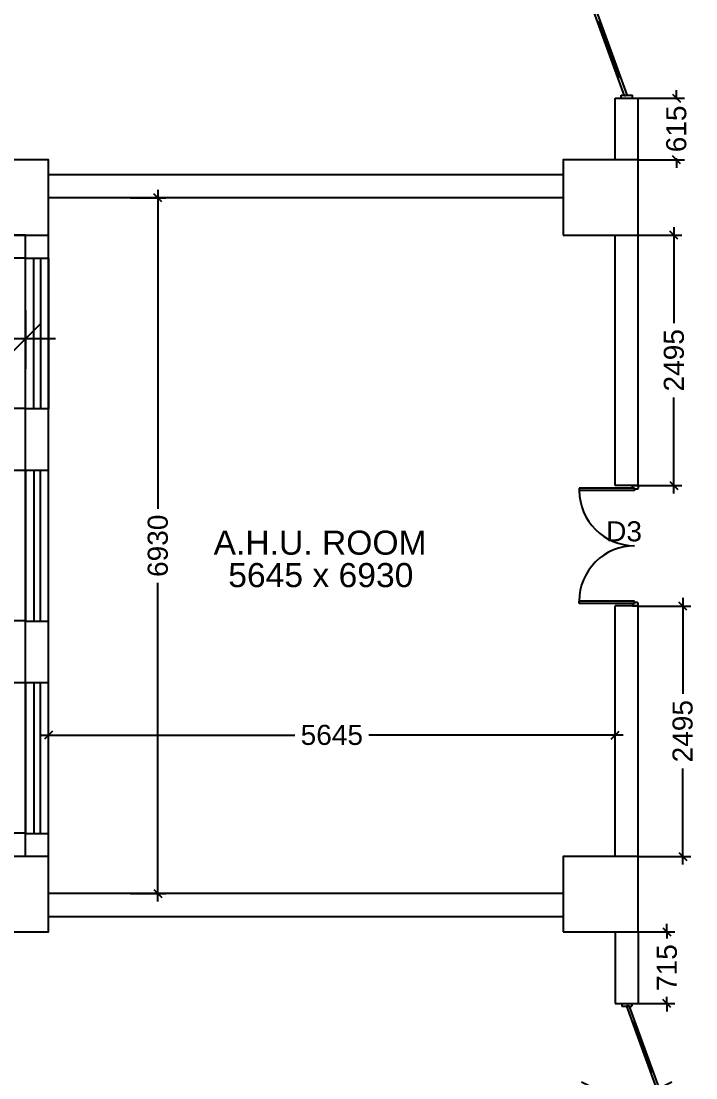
# Model space of a CAD drawing. Extents: x 7897917 to 8423973, y -6487334 to -6173396.
# Drawn here: x 8022522 to 8029247, y -6360306 to -6349780 of the extents above; entities that cross this region are included whole.
import ezdxf
from ezdxf.enums import TextEntityAlignment as Align

# ---------------------------------------------------------------- set-up
doc = ezdxf.new("R2010")
doc.units = 0
doc.header["$LTSCALE"] = 600
doc.header["$MEASUREMENT"] = 0
doc.header["$PDMODE"] = 35
doc.layers.get('0').update_dxf_attribs({"linetype": 'CONTINUOUS'})
doc.layers.get('Defpoints').update_dxf_attribs({"linetype": 'CONTINUOUS'})
for name, color, linetype in [('DIMEN', 5, 'CONTINUOUS'), ('DOOR', 32, 'CONTINUOUS'), ('Fire Door', 10, 'CONTINUOUS'), ('LA-column', 3, 'CONTINUOUS'), ('Room Dim', 1, 'CONTINUOUS'), ('TEXT', 6, 'CONTINUOUS'), ('Wall', 1, 'CONTINUOUS'), ('Walls', 7, 'CONTINUOUS'), ('WIN', 151, 'CONTINUOUS'), ('Working Dim', 5, 'CONTINUOUS')]:
    doc.layers.add(name, color=color, linetype=linetype)
doc.styles.add('ari', font='arial.ttf')
doc.styles.add('ARIAL', font='arial.ttf')
doc.styles.get("Standard").update_dxf_attribs({"font": 'romans.shx'})
doc.dimstyles.new('int. dim', dxfattribs={"dimtxt": 450, "dimasz": 80, "dimexe": 80, "dimexo": 0, "dimgap": 70, "dimtad": 0, "dimdec": 0, "dimzin": 12, "dimdsep": 46, "dimtxsty": 'ari', "dimblk": 'OBLIQUE', "dimcen": 2, "dimdle": 80, "dimclrd": 256, "dimclre": 256, "dimclrt": 6, "dimadec": 0, "dimazin": 0, "dimtfac": 1, "dimtdec": 0, "dimtix": 1, "dimtmove": 2, "dimatfit": 3, "dimfxl": 1, "dimtolj": 1, "dimtzin": 0, "dimlwd": -1, "dimlwe": -1, "dimarcsym": 0})
doc.dimstyles.new('STANDARD$0', dxfattribs={"dimscale": 0, "dimtxt": 150, "dimasz": 125, "dimexe": 0.75, "dimexo": 1, "dimgap": 25, "dimtad": 1, "dimdec": 0, "dimdsep": 46, "dimtxsty": 'Standard', "dimblk1": 'DOT', "dimblk2": 'DOT', "dimsah": 1, "dimcen": 2.5, "dimclrd": 1, "dimclre": 1, "dimclrt": 3, "dimadec": 0, "dimazin": 0, "dimtfac": 1, "dimtdec": 0, "dimtmove": 0, "dimatfit": 3, "dimldrblk": 'DOT', "dimfxl": 1, "dimtolj": 1, "dimtzin": 0, "dimarcsym": 0})

# ---------------------------------------------------------------- blocks, each defined once
blk = doc.blocks.new('Z$W@#1275')
at = {"layer": 'DOOR'}
for p, q in [((73, 1500), (0, 1500)), ((0, 1500), (0, 1467)), ((0, 1467), (2, 1467)), ((11, 1456), (11, 1458)), ((11, 1456), (47, 1456)), ((47, 1467), (736, 1467)), ((47, 1467), (47, 1439)), ((47, 1456), (47, 1467)), ((47, 1467), (73, 1467)), ((73, 1467), (73, 1500)), ((736, 1467), (736, 1439)), ((47, 1439), (736, 1439)), ((0, 33), (2, 33)), ((0, 0), (0, 33)), ((73, 0), (0, 0)), ((11, 44), (11, 42)), ((11, 44), (47, 44)), ((47, 61), (736, 61)), ((47, 33), (47, 61)), ((47, 44), (47, 33)), ((47, 33), (736, 33)), ((47, 33), (73, 33)), ((73, 33), (73, 0)), ((736, 33), (736, 61))]:
    blk.add_line(p, q, dxfattribs=at)
for centre, start, end in [((11, 1467), 180, 270), ((11, 33), 90, 180)]:
    blk.add_arc(centre, 9.13, start, end, dxfattribs=at)
at = {"layer": 'DOOR', "color": 145}
for centre, start, end in [((47, 1439), 270, 0), ((47, 61), 0, 90)]:
    blk.add_arc(centre, 689, start, end, dxfattribs=at)
blk = doc.blocks.new('_Oblique')
at = {"color": 0, "linetype": 'ByBlock', "lineweight": -2}
blk.add_line((-0.5, -0.5), (0.5, 0.5), dxfattribs=at)
blk = doc.blocks.new('*D255')
at = {"layer": 'Defpoints', "color": 0, "transparency": 16777216}
for p in [(8005348, -6352661, 15), (8022566, -6352661), (8022566, -6352944)]:
    blk.add_point(p, dxfattribs=at)
at = {"layer": 'DIMEN', "color": 8, "transparency": 16777216}
for p, q in [((8005348, -6352661), (8005348, -6353244)), ((8022566, -6352661), (8022566, -6353244)), ((8005048, -6352944), (8012852, -6352944)), ((8022866, -6352944), (8015063, -6352944))]:
    blk.add_line(p, q, dxfattribs=at)
at = {"layer": 'DIMEN', "color": 8, "transparency": 16777216, "xscale": 300, "yscale": 300, "zscale": 300, "rotation": 180}
blk.add_blockref('_Oblique', (8005348, -6352944), dxfattribs=at)
at = {"layer": 'DIMEN', "color": 8, "transparency": 16777216, "xscale": 300, "yscale": 300, "zscale": 300}
blk.add_blockref('_Oblique', (8022566, -6352944), dxfattribs=at)
at = {"layer": 'DIMEN', "color": 7, "transparency": 16777216, "insert": (8013957, -6352944), "char_height": 500, "attachment_point": 5, "style": 'ari'}
blk.add_mtext('\\A1;17.22m', dxfattribs=at)
blk = doc.blocks.new('*D621')
at = {"layer": 'Defpoints', "color": 0, "transparency": 16777216}
for p in [(8028442, -6356891), (8022796, -6357315, 5), (8028442, -6357315, 15)]:
    blk.add_point(p, dxfattribs=at)
at = {"layer": 'Working Dim', "transparency": 16777216}
for p, q in [((8022716, -6356891), (8025250, -6356891)), ((8022796, -6357315), (8022796, -6356811)), ((8028522, -6356891), (8025989, -6356891)), ((8028442, -6357315), (8028442, -6356811))]:
    blk.add_line(p, q, dxfattribs=at)
at = {"layer": 'Working Dim', "transparency": 16777216, "xscale": 80, "yscale": 80, "zscale": 80, "rotation": 180}
blk.add_blockref('_Oblique', (8022796, -6356891), dxfattribs=at)
at = {"layer": 'Working Dim', "transparency": 16777216, "xscale": 80, "yscale": 80, "zscale": 80}
blk.add_blockref('_Oblique', (8028442, -6356891), dxfattribs=at)
at = {"layer": 'Working Dim', "color": 6, "transparency": 16777216, "insert": (8025619, -6356891), "char_height": 200, "attachment_point": 5, "style": 'ari'}
blk.add_mtext('\\A1;5645', dxfattribs=at)
blk = doc.blocks.new('*D622')
at = {"layer": 'Defpoints', "color": 0, "transparency": 16777216}
for p in [(8023612, -6351541, 15), (8023885, -6351541), (8023612, -6358471, 5)]:
    blk.add_point(p, dxfattribs=at)
at = {"layer": 'Working Dim', "transparency": 16777216}
for p, q in [((8023885, -6351461), (8023885, -6354637)), ((8023612, -6351541), (8023965, -6351541)), ((8023885, -6358551), (8023885, -6355374)), ((8023612, -6358471), (8023965, -6358471))]:
    blk.add_line(p, q, dxfattribs=at)
at = {"layer": 'Working Dim', "transparency": 16777216, "xscale": 80, "yscale": 80, "zscale": 80}
for p, rotation in [((8023885, -6351541), 90), ((8023885, -6358471), 270)]:
    blk.add_blockref('_Oblique', p, dxfattribs=dict(at, rotation=rotation))
at = {"layer": 'Working Dim', "color": 6, "transparency": 16777216, "insert": (8023885, -6355006), "char_height": 200, "attachment_point": 5, "rotation": 90, "style": 'ari'}
blk.add_mtext('\\A1;6930', dxfattribs=at)
blk = doc.blocks.new('*D635')
at = {"layer": 'Defpoints', "color": 0, "transparency": 16777216}
for p in [(8028674, -6358851, 15), (8028959, -6358851), (8028674, -6359566, 15)]:
    blk.add_point(p, dxfattribs=at)
at = {"layer": 'Working Dim', "transparency": 16777216}
for p, q in [((8028959, -6358851), (8028959, -6358771)), ((8028674, -6358851), (8029039, -6358851)), ((8028959, -6358851), (8028959, -6358917)), ((8028959, -6359566), (8028959, -6359499)), ((8028674, -6359566), (8029039, -6359566)), ((8028959, -6359566), (8028959, -6359646))]:
    blk.add_line(p, q, dxfattribs=at)
at = {"layer": 'Working Dim', "transparency": 16777216, "xscale": 80, "yscale": 80, "zscale": 80}
for p, rotation in [((8028959, -6358851), 270), ((8028959, -6359566), 90)]:
    blk.add_blockref('_Oblique', p, dxfattribs=dict(at, rotation=rotation))
at = {"layer": 'Working Dim', "color": 6, "transparency": 16777216, "insert": (8028959, -6359208), "char_height": 200, "attachment_point": 5, "rotation": 90, "style": 'ari'}
blk.add_mtext('\\A1;715', dxfattribs=at)
blk = doc.blocks.new('*D636')
at = {"layer": 'Defpoints', "color": 0, "transparency": 16777216}
for p in [(8028674, -6355606, 15), (8029116, -6355606), (8028674, -6358101, 15)]:
    blk.add_point(p, dxfattribs=at)
at = {"layer": 'Working Dim', "transparency": 16777216}
for p, q in [((8029116, -6355526), (8029116, -6356482)), ((8028674, -6355606), (8029196, -6355606)), ((8029116, -6358181), (8029116, -6357224)), ((8028674, -6358101), (8029196, -6358101))]:
    blk.add_line(p, q, dxfattribs=at)
at = {"layer": 'Working Dim', "transparency": 16777216, "xscale": 80, "yscale": 80, "zscale": 80}
for p, rotation in [((8029116, -6355606), 90), ((8029116, -6358101), 270)]:
    blk.add_blockref('_Oblique', p, dxfattribs=dict(at, rotation=rotation))
at = {"layer": 'Working Dim', "color": 6, "transparency": 16777216, "insert": (8029116, -6356853), "char_height": 200, "attachment_point": 5, "rotation": 90, "style": 'ari'}
blk.add_mtext('\\A1;2495', dxfattribs=at)
blk = doc.blocks.new('*D637')
at = {"layer": 'Defpoints', "color": 0, "transparency": 16777216}
for p in [(8028674, -6351911, 15), (8029029, -6351911), (8028674, -6354406, 15)]:
    blk.add_point(p, dxfattribs=at)
at = {"layer": 'Working Dim', "transparency": 16777216}
for p, q in [((8029029, -6351831), (8029029, -6352787)), ((8028674, -6351911), (8029109, -6351911)), ((8029029, -6354486), (8029029, -6353529)), ((8028674, -6354406), (8029109, -6354406))]:
    blk.add_line(p, q, dxfattribs=at)
at = {"layer": 'Working Dim', "transparency": 16777216, "xscale": 80, "yscale": 80, "zscale": 80}
for p, rotation in [((8029029, -6351911), 90), ((8029029, -6354406), 270)]:
    blk.add_blockref('_Oblique', p, dxfattribs=dict(at, rotation=rotation))
at = {"layer": 'Working Dim', "color": 6, "transparency": 16777216, "insert": (8029029, -6353158), "char_height": 200, "attachment_point": 5, "rotation": 90, "style": 'ari'}
blk.add_mtext('\\A1;2495', dxfattribs=at)
blk = doc.blocks.new('*D1251')
at = {"layer": 'Defpoints', "color": 0, "transparency": 16777216}
for p in [(8022566, -6351911, 1), (8021860, -6352140), (8022566, -6352140)]:
    blk.add_point(p, dxfattribs=at)
at = {"layer": 'Working Dim', "transparency": 16777216}
for p, q in [((8021860, -6351911), (8021860, -6351831)), ((8022566, -6351911), (8021780, -6351911)), ((8021860, -6351911), (8021860, -6352140)), ((8022566, -6352140), (8021780, -6352140)), ((8021860, -6352140), (8021860, -6352220))]:
    blk.add_line(p, q, dxfattribs=at)
at = {"layer": 'Working Dim', "transparency": 16777216, "xscale": 80, "yscale": 80, "zscale": 80}
for p, rotation in [((8021860, -6351911), 270), ((8021860, -6352140), 90)]:
    blk.add_blockref('_Oblique', p, dxfattribs=dict(at, rotation=rotation))
at = {"layer": 'Working Dim', "color": 6, "transparency": 16777216, "insert": (8021860, -6352026), "char_height": 200, "attachment_point": 5, "rotation": 90, "style": 'ari'}
blk.add_mtext('\\A1;230', dxfattribs=at)
blk = doc.blocks.new('*D1252')
at = {"layer": 'Defpoints', "color": 0, "transparency": 16777216}
for p in [(8022566, -6353640), (8022071, -6354255), (8022566, -6354255)]:
    blk.add_point(p, dxfattribs=at)
at = {"layer": 'Working Dim', "transparency": 16777216}
for p, q in [((8022071, -6353640), (8022071, -6353560)), ((8022566, -6353640), (8021991, -6353640)), ((8022071, -6353640), (8022071, -6353656)), ((8022566, -6354255), (8021991, -6354255)), ((8022071, -6354255), (8022071, -6354240)), ((8022071, -6354255), (8022071, -6354335))]:
    blk.add_line(p, q, dxfattribs=at)
at = {"layer": 'Working Dim', "transparency": 16777216, "xscale": 80, "yscale": 80, "zscale": 80}
for p, rotation in [((8022071, -6353640), 270), ((8022071, -6354255), 90)]:
    blk.add_blockref('_Oblique', p, dxfattribs=dict(at, rotation=rotation))
at = {"layer": 'Working Dim', "color": 6, "transparency": 16777216, "insert": (8022071, -6353948), "char_height": 200, "attachment_point": 5, "rotation": 90, "style": 'ari'}
blk.add_mtext('\\A1;615', dxfattribs=at)
blk = doc.blocks.new('*D1253')
at = {"layer": 'Defpoints', "color": 0, "transparency": 16777216}
for p in [(8022566, -6355755), (8022218, -6356370), (8022566, -6356370)]:
    blk.add_point(p, dxfattribs=at)
at = {"layer": 'Working Dim', "transparency": 16777216}
for p, q in [((8022218, -6355755), (8022218, -6355675)), ((8022566, -6355755), (8022138, -6355755)), ((8022218, -6355755), (8022218, -6355771)), ((8022566, -6356370), (8022138, -6356370)), ((8022218, -6356370), (8022218, -6356355)), ((8022218, -6356370), (8022218, -6356450))]:
    blk.add_line(p, q, dxfattribs=at)
at = {"layer": 'Working Dim', "transparency": 16777216, "xscale": 80, "yscale": 80, "zscale": 80}
for p, rotation in [((8022218, -6355755), 270), ((8022218, -6356370), 90)]:
    blk.add_blockref('_Oblique', p, dxfattribs=dict(at, rotation=rotation))
at = {"layer": 'Working Dim', "color": 6, "transparency": 16777216, "insert": (8022218, -6356063), "char_height": 200, "attachment_point": 5, "rotation": 90, "style": 'ari'}
blk.add_mtext('\\A1;615', dxfattribs=at)
blk = doc.blocks.new('*D1254')
at = {"layer": 'Defpoints', "color": 0, "transparency": 16777216}
for p in [(8022214, -6357870), (8022566, -6357870), (8022566, -6358101)]:
    blk.add_point(p, dxfattribs=at)
at = {"layer": 'Working Dim', "transparency": 16777216}
for p, q in [((8022214, -6357870), (8022214, -6357790)), ((8022566, -6357870), (8022134, -6357870)), ((8022214, -6358101), (8022214, -6357870)), ((8022566, -6358101), (8022134, -6358101)), ((8022214, -6358101), (8022214, -6358181))]:
    blk.add_line(p, q, dxfattribs=at)
at = {"layer": 'Working Dim', "transparency": 16777216, "xscale": 80, "yscale": 80, "zscale": 80}
for p, rotation in [((8022214, -6357870), 270), ((8022214, -6358101), 90)]:
    blk.add_blockref('_Oblique', p, dxfattribs=dict(at, rotation=rotation))
at = {"layer": 'Working Dim', "color": 6, "transparency": 16777216, "insert": (8022214, -6357986), "char_height": 200, "attachment_point": 5, "rotation": 90, "style": 'ari'}
blk.add_mtext('\\A1;230', dxfattribs=at)
blk = doc.blocks.new('Z$W@#5624')
at = {"layer": 'DOOR'}
for p, q in [((19, 470), (840, 769)), ((28, 446), (849, 745)), ((188, 518), (680, 697)), ((676, 709), (685, 685)), ((183, 529), (192, 506)), ((0, 400), (0, 499)), ((0, 499), (25, 499)), ((19, 470), (28, 446)), ((25, 400), (25, 499)), ((1770, 453), (949, 154)), ((1779, 429), (957, 130)), ((1779, 429), (1770, 453)), ((1798, 499), (1773, 499)), ((1773, 400), (1773, 499)), ((1798, 400), (1798, 499)), ((0, 400), (25, 400)), ((1610, 381), (1117, 202)), ((1614, 369), (1606, 393)), ((1798, 400), (1773, 400)), ((1113, 214), (1122, 190))]:
    blk.add_line(p, q, dxfattribs=at)
at = {"layer": 'DOOR', "color": 145}
for centre, start_param, end_param in [((0, 449), 2.617994, 3.665191), ((1798, 449), -0.523599, 0.523599)]:
    blk.add_ellipse(centre, major_axis=(-899, 0), ratio=1, start_param=start_param, end_param=end_param, dxfattribs=at)
blk = doc.blocks.new('A$C15456D16')
at = {"layer": 'Fire Door'}
for p, q in [((969, -4), (56, 329)), ((969, -4), (56, 329)), ((969, -4), (56, 329)), ((979, 23), (65, 355)), ((979, 23), (65, 355)), ((979, 23), (65, 355)), ((248, 289), (238, 262)), ((248, 289), (238, 262)), ((248, 289), (238, 262)), ((791, 76), (243, 276)), ((791, 76), (243, 276)), ((791, 76), (243, 276)), ((-1000, 56), (-972, 56)), ((-1000, -56), (-1000, 56)), ((-1000, 56), (-972, 56)), ((-1000, -56), (-1000, 56)), ((-1000, 56), (-972, 56)), ((-1000, -56), (-1000, 56)), ((-979, -23), (-969, 4)), ((-979, -23), (-969, 4)), ((-979, -23), (-969, 4)), ((-972, -56), (-972, 56)), ((-972, -56), (-972, 56)), ((-972, -56), (-972, 56)), ((-969, 4), (-56, -329)), ((-969, 4), (-56, -329)), ((-969, 4), (-56, -329)), ((796, 89), (786, 63)), ((796, 89), (786, 63)), ((796, 89), (786, 63)), ((979, 23), (969, -4)), ((979, 23), (969, -4)), ((979, 23), (969, -4)), ((1000, 56), (972, 56)), ((972, -56), (972, 56)), ((1000, 56), (972, 56)), ((972, -56), (972, 56)), ((1000, 56), (972, 56)), ((972, -56), (972, 56)), ((1000, -56), (1000, 56)), ((1000, -56), (1000, 56)), ((1000, -56), (1000, 56)), ((-1000, -56), (-972, -56)), ((-1000, -56), (-972, -56)), ((-1000, -56), (-972, -56)), ((-979, -23), (-65, -355)), ((-979, -23), (-65, -355)), ((-979, -23), (-65, -355)), ((-796, -89), (-786, -63)), ((-796, -89), (-786, -63)), ((-796, -89), (-786, -63)), ((-791, -76), (-243, -276)), ((-791, -76), (-243, -276)), ((-791, -76), (-243, -276)), ((1000, -56), (972, -56)), ((1000, -56), (972, -56)), ((1000, -56), (972, -56)), ((-238, -262), (-248, -289)), ((-238, -262), (-248, -289)), ((-238, -262), (-248, -289))]:
    blk.add_line(p, q, dxfattribs=at)
at = {"layer": 'Fire Door', "extrusion": (0, 0, -1)}
for centre, major_axis, start_param, end_param in [((-1000, 0), (-1000, 0), 2.617886, 3.665084), ((-1000, 0), (-1000, 0), 2.617886, 3.665084), ((-1000, 0), (-1000, 0), 2.617886, 3.665084), ((1000, 0), (1000, 0), 2.618102, 3.665299), ((1000, 0), (1000, 0), 2.618102, 3.665299), ((1000, 0), (1000, 0), 2.618102, 3.665299)]:
    blk.add_ellipse(centre, major_axis=major_axis, ratio=1, start_param=start_param, end_param=end_param, dxfattribs=at)
blk = doc.blocks.new('*D2526')
at = {"layer": 'Defpoints', "color": 0, "transparency": 16777216}
for p in [(8028674, -6350546, 1), (8029053, -6350546), (8028674, -6351161, 1)]:
    blk.add_point(p, dxfattribs=at)
at = {"layer": 'Working Dim', "transparency": 16777216}
for p, q in [((8029053, -6350546), (8029053, -6350466)), ((8028674, -6350546), (8029133, -6350546)), ((8029053, -6350546), (8029053, -6350561)), ((8028674, -6351161), (8029133, -6351161)), ((8029053, -6351161), (8029053, -6351145)), ((8029053, -6351161), (8029053, -6351241))]:
    blk.add_line(p, q, dxfattribs=at)
at = {"layer": 'Working Dim', "transparency": 16777216, "xscale": 80, "yscale": 80, "zscale": 80}
for p, rotation in [((8029053, -6350546), 270), ((8029053, -6351161), 90)]:
    blk.add_blockref('_Oblique', p, dxfattribs=dict(at, rotation=rotation))
at = {"layer": 'Working Dim', "color": 6, "transparency": 16777216, "insert": (8029053, -6350853), "char_height": 200, "attachment_point": 5, "rotation": 90, "style": 'ari'}
blk.add_mtext('\\A1;615', dxfattribs=at)

msp = doc.modelspace()

# ---------------------------------------------------------------- linework, layer by layer
at = {"layer": 'LA-column', "color": 2}
for points, elevation in [([(8022046.373, -6351910.569), (8022796.373, -6351910.569), (8022796.373, -6351160.569), (8022046.373, -6351160.569)], 1.031), ([(8027923.877, -6351910.569), (8028673.877, -6351910.569), (8028673.877, -6351160.569), (8027923.877, -6351160.569)], 1.031), ([(8022046.373, -6358850.709), (8022796.373, -6358850.709), (8022796.373, -6358100.709), (8022046.373, -6358100.709)], 11183.014), ([(8027923.877, -6358850.709), (8028673.877, -6358850.709), (8028673.877, -6358100.709), (8027923.877, -6358100.709)], 11183.014)]:
    msp.add_lwpolyline(points, close=True, dxfattribs=dict(at, elevation=elevation))
at = {"layer": 'Walls', "linetype": 'Continuous'}
for p, q in [((8028443.877, -6351160.54, 1.031), (8028443.877, -6350545.56, 1.031)), ((8028673.877, -6351160.54, 1.031), (8028673.877, -6350545.56, 1.031)), ((8027924.133, -6351310.612), (8022796.457, -6351310.612)), ((8027924.133, -6351540.612), (8022796.457, -6351540.612)), ((8022566.461, -6358100.614), (8022566.461, -6351910.404)), ((8022796.461, -6358100.614), (8022796.461, -6351910.404)), ((8028443.868, -6354405.605), (8028443.865, -6351910.596)), ((8028673.868, -6354405.605), (8028673.865, -6351910.612)), ((8028673.868, -6354405.605), (8028443.868, -6354405.605)), ((8028443.872, -6358100.598), (8028443.869, -6355605.605)), ((8028673.868, -6355605.605), (8028443.869, -6355605.605)), ((8028673.872, -6358100.598), (8028673.869, -6355605.605)), ((8027924.135, -6358470.614), (8022796.461, -6358470.614)), ((8027924.135, -6358700.614), (8022796.461, -6358700.614))]:
    msp.add_line(p, q, dxfattribs=at)
at = {"layer": 'Walls'}
for p, q in [((8028443.877, -6350545.56, 1.031), (8028673.877, -6350545.56, 1.031)), ((8028443.879, -6359565.583), (8028673.879, -6359565.583))]:
    msp.add_line(p, q, dxfattribs=at)
at = {"layer": 'Walls', "flags": 128}
for points in [[(8028443.879, -6358850.597), (8028443.879, -6359565.583)], [(8028673.879, -6358850.597), (8028673.879, -6359565.583)]]:
    msp.add_lwpolyline(points, dxfattribs=at)
at = {"layer": 'WIN', "linetype": 'Continuous'}
for points in [[(8022566.46, -6353640.489), (8022566.46, -6352140.489), (8022796.461, -6352140.489), (8022796.461, -6353640.489)], [(8022566.46, -6353640.489), (8022566.46, -6352140.489), (8022796.461, -6352140.489), (8022796.461, -6353640.489)], [(8022649.244, -6353640.489), (8022649.244, -6352140.489), (8022713.677, -6352140.489), (8022713.677, -6353640.489)], [(8022649.244, -6353640.489), (8022649.244, -6352140.489), (8022713.677, -6352140.489), (8022713.677, -6353640.489)], [(8022566.46, -6354255.481), (8022566.46, -6355755.481), (8022796.461, -6355755.481), (8022796.461, -6354255.481)], [(8022566.46, -6354255.481), (8022566.46, -6355755.481), (8022796.461, -6355755.481), (8022796.461, -6354255.481)], [(8022649.244, -6354255.481), (8022649.244, -6355755.481), (8022713.677, -6355755.481), (8022713.677, -6354255.481)], [(8022649.244, -6354255.481), (8022649.244, -6355755.481), (8022713.677, -6355755.481), (8022713.677, -6354255.481)], [(8022566.46, -6356370.473), (8022566.46, -6357870.473), (8022796.461, -6357870.473), (8022796.461, -6356370.473)], [(8022566.46, -6356370.473), (8022566.46, -6357870.473), (8022796.461, -6357870.473), (8022796.461, -6356370.473)], [(8022649.244, -6356370.473), (8022649.244, -6357870.473), (8022713.677, -6357870.473), (8022713.677, -6356370.473)], [(8022649.244, -6356370.473), (8022649.244, -6357870.473), (8022713.677, -6357870.473), (8022713.677, -6356370.473)]]:
    msp.add_lwpolyline(points, close=True, dxfattribs=at)

# ---------------------------------------------------------------- block references
at = {"layer": 'DOOR', "linetype": 'Continuous', "xscale": 1.001247152686119, "yscale": 1.001247152686119, "zscale": 1.001247152686119, "rotation": 270}
msp.add_blockref('Z$W@#5624', (8028108.879, -6359565.583), dxfattribs=at)
at = {"layer": 'Fire Door', "color": 3, "lineweight": 0, "xscale": -1, "rotation": 270}
msp.add_blockref('A$C15456D16', (8028558.877, -6349545.56, 1.031), dxfattribs=at)
at = {"layer": 'Wall', "linetype": 'Continuous', "xscale": 0.8000117540359497, "yscale": 0.8000117540359497, "zscale": 0.8000117540359497, "rotation": 180}
msp.add_blockref('Z$W@#1275', (8028673.868, -6354405.605), dxfattribs=at)

# ---------------------------------------------------------------- texts
at = {"layer": 'Room Dim', "style": 'ARIAL'}
msp.add_text('5645 x 6930', height=240, dxfattribs=at).set_placement((8025509.094, -6355417.732), align=Align.CENTER)
at = {"layer": 'TEXT', "color": 7, "style": 'ARIAL'}
msp.add_text('A.H.U. ROOM', height=240, dxfattribs=at).set_placement((8025501.83, -6355094.767), align=Align.CENTER)
at = {"layer": 'Walls', "linetype": 'Continuous', "style": 'ARIAL'}
msp.add_text('D3', height=200, dxfattribs=at).set_placement((8028531.755, -6354961.837), align=Align.CENTER)

# ---------------------------------------------------------------- dimensions: what is measured, and where the dimension line sits
at = {"layer": 'DIMEN'}
dim = msp.add_linear_dim(base=(8022566.461, -6352943.779), p1=(8005347.872, -6352661.486, 14.83), p2=(8022566.461, -6352661.486), dimstyle='STANDARD$0', override={"dimscale": 1, "dimtxt": 500, "dimasz": 300, "dimexe": 300, "dimexo": 0, "dimgap": 1, "dimtad": 0, "dimdec": 2, "dimlfac": 0.001, "dimzin": 0, "dimpost": 'm', "dimtxsty": 'ari', "dimblk1": 'Oblique', "dimblk2": 'Oblique', "dimcen": 0, "dimdle": 300, "dimclrd": 8, "dimclre": 8, "dimclrt": 7, "dimadec": 2, "dimtdec": 2, "dimtmove": 2, "dimfxl": 0.75, "dimfrac": 1, "dimlwd": 65535, "dimlwe": 65535}, dxfattribs=at)
dim.commit()
dim.dimension.update_dxf_attribs({"geometry": '*D255', "text_midpoint": (8013957.166, -6352943.779)})
at = {"layer": 'Working Dim'}
for base, p1, p2, override, picture, middle in [((8029053.14, -6350545.56), (8028673.877, -6351160.569, 1.031), (8028673.877, -6350545.56, 1.031), {"dimtxt": 200, "dimarcsym": 1}, '*D2526', (8029053.14, -6350853.065)), ((8023884.886, -6351540.612), (8023611.69, -6358470.614, 5.131), (8023611.69, -6351540.612, 14.83), {"dimtxt": 200}, '*D622', (8023884.886, -6355005.613)), ((8021860.302, -6352140.489), (8022566.461, -6351910.569, 1.031), (8022566.46, -6352140.489), {"dimtxt": 200, "dimarcsym": 1}, '*D1251', (8021860.302, -6352025.529)), ((8029028.647, -6351910.612), (8028673.868, -6354405.605, 14.83), (8028673.865, -6351910.612, 14.83), {"dimtxt": 200}, '*D637', (8029028.647, -6353158.109)), ((8022070.728, -6354255.481), (8022566.46, -6353640.489), (8022566.46, -6354255.481), {"dimtxt": 200, "dimarcsym": 1}, '*D1252', (8022070.728, -6353947.985)), ((8029116.258, -6355605.605), (8028673.872, -6358100.598, 14.83), (8028673.869, -6355605.605, 14.83), {"dimtxt": 200}, '*D636', (8029116.258, -6356853.102)), ((8022218.263, -6356370.473), (8022566.46, -6355755.481), (8022566.461, -6356370.473), {"dimtxt": 200, "dimarcsym": 1}, '*D1253', (8022218.263, -6356062.977)), ((8022214.249, -6357870.473), (8022566.461, -6358100.614), (8022566.461, -6357870.473), {"dimtxt": 200, "dimarcsym": 1}, '*D1254', (8022214.249, -6357985.544)), ((8028959.077, -6358850.597), (8028673.879, -6359565.583, 14.83), (8028673.879, -6358850.597, 14.83), {"dimtxt": 200}, '*D635', (8028959.077, -6359208.09))]:
    dim = msp.add_linear_dim(base=base, p1=p1, p2=p2, angle=90, dimstyle='int. dim', override=override, dxfattribs=at)
    dim.commit()
    dim.dimension.update_dxf_attribs({"geometry": picture, "text_midpoint": middle})
dim = msp.add_linear_dim(base=(8028441.871, -6356891.35), p1=(8022796.461, -6357314.856, 5.131), p2=(8028441.871, -6357314.849, 14.83), dimstyle='int. dim', override={"dimtxt": 200}, dxfattribs=at)
dim.commit()
dim.dimension.update_dxf_attribs({"geometry": '*D621', "text_midpoint": (8025619.166, -6356891.35)})

doc.saveas('drawing.dxf')
